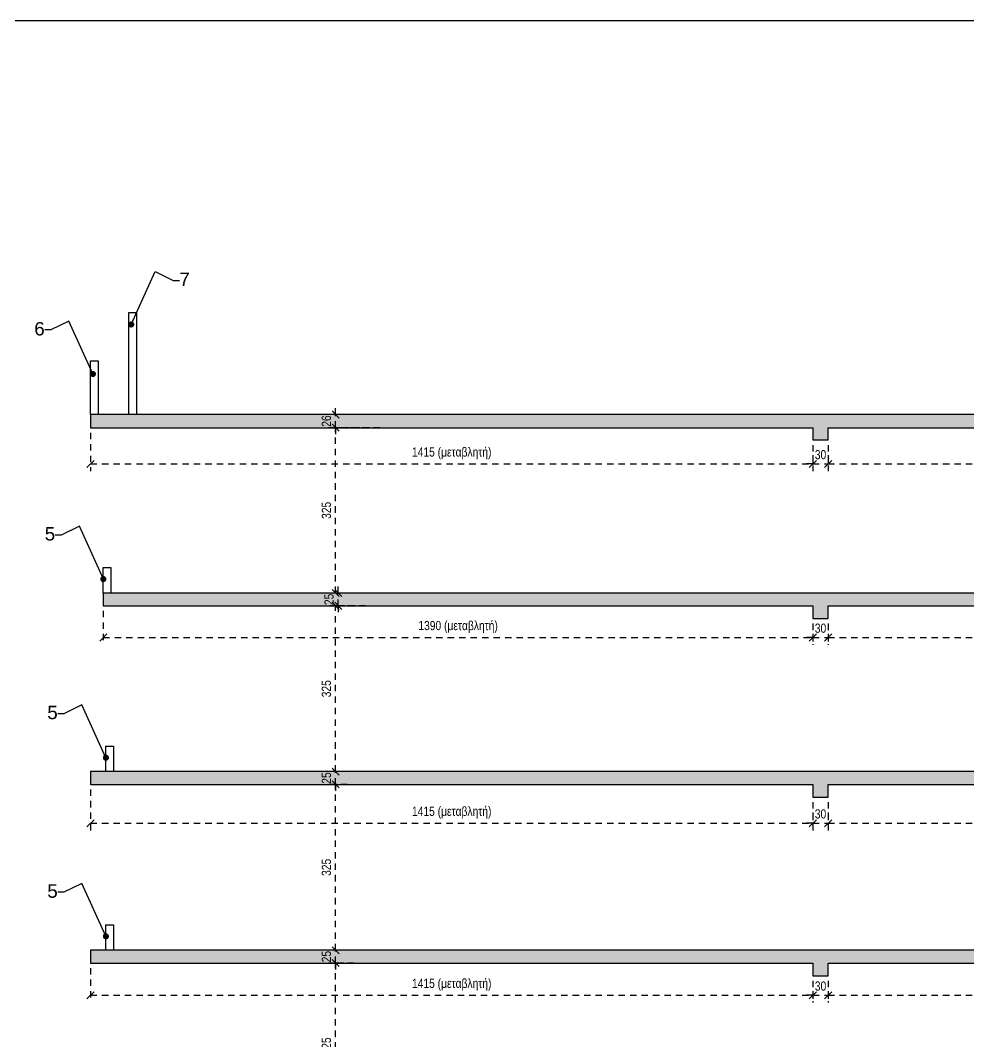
# Model space of a CAD drawing. Header units: millimetres. Extents: x -2171 to 1563, y -1758 to -1505.
# Drawn here: x 1002.03 to 1020.61, y -1609.11 to -1589.1 of the extents above; entities that cross this region are included whole.
import ezdxf

# ---------------------------------------------------------------- set-up
doc = ezdxf.new("R2010")
doc.units = ezdxf.units.MM
doc.header["$PDMODE"] = 32
for name, pattern in [('DASHDOT', [25.4, 12.7, -6.35, 0, -6.35]), ('DASHED2', [0.375, 0.25, -0.125]), ('HIDDEN', [0.375, 0.25, -0.125]), ('HIDDEN2', [0.1875, 0.125, -0.0625])]:
    doc.linetypes.add(name, pattern=pattern)
doc.layers.get('Defpoints').update_dxf_attribs({"color": 6})
for name, color, linetype in [('-S-AKSONES', 50, 'DASHDOT'), ('-S_TEXT', 3, 'Continuous'), ('AM_5', 7, 'Continuous'), ('Sect_Fill', 7, 'Continuous'), ('Sect_Line_Bold', 7, 'Continuous'), ('STITHAIO', 94, 'Continuous')]:
    doc.layers.add(name, color=color, linetype=linetype)
doc.styles.add('1-100', font='arial.ttf', dxfattribs={"width": 0.8})
doc.styles.add('ag', font='arial.ttf', dxfattribs={"height": 0.25})
doc.dimstyles.new('CHRISTOFOROS', dxfattribs={"dimscale": 0.2, "dimtxt": 0.25, "dimasz": 0.6, "dimexe": 0, "dimexo": 0, "dimgap": 0, "dimtad": 0, "dimdec": 0, "dimlfac": 100, "dimzin": 0, "dimdsep": 46, "dimtxsty": 'ag', "dimblk": 'ARCHTICK', "dimcen": 0, "dimclrd": 256, "dimclre": 256, "dimclrt": 1, "dimaunit": 1, "dimadec": 0, "dimazin": 0, "dimtfac": 1, "dimtdec": 0, "dimtofl": 0, "dimtmove": 0, "dimatfit": 3, "dimfxl": 1, "dimtolj": 1, "dimtzin": 0, "dimlwd": -1, "dimlwe": -1, "dimarcsym": 0})
doc.dimstyles.new('Copy of 1-100', dxfattribs={"dimtxt": 0.18, "dimasz": 0.14, "dimexe": 0.14, "dimexo": 0.1, "dimgap": 0.09, "dimtad": 1, "dimdec": 0, "dimlfac": 100, "dimrnd": 5, "dimzin": 5, "dimdsep": 46, "dimtxsty": '1-100', "dimblk": 'OBLIQUE', "dimcen": 0.09, "dimclrd": 1, "dimclre": 1, "dimclrt": 2, "dimadec": 0, "dimazin": 0, "dimtfac": 1, "dimtdec": 0, "dimtix": 1, "dimtmove": 2, "dimatfit": 3, "dimfxl": 5, "dimfxlon": 1, "dimtolj": 1, "dimtzin": 5, "dimarcsym": 0})

# ---------------------------------------------------------------- blocks, each defined once
blk = doc.blocks.new('_Oblique')
at = {"color": 0, "linetype": 'ByBlock', "lineweight": -2}
blk.add_line((-0.5, -0.5), (0.5, 0.5), dxfattribs=at)
blk = doc.blocks.new('*D871')
at = {"layer": 'AM_5', "color": 1, "linetype": 'HIDDEN2', "lineweight": -2, "ltscale": 0.5, "transparency": 16777216}
blk.add_line((1008.563, -1607.569), (1008.067, -1607.569), dxfattribs=at)
at = {"layer": 'AM_5', "color": 1, "linetype": 'DASHED2', "lineweight": -2, "ltscale": 0.5, "transparency": 16777216}
blk.add_line((1008.207, -1610.819), (1008.207, -1607.569), dxfattribs=at)
at = {"layer": 'AM_5', "color": 1, "linetype": 'HIDDEN', "lineweight": -2, "ltscale": 0.5, "transparency": 16777216}
blk.add_line((1008.494, -1610.819), (1008.067, -1610.819), dxfattribs=at)
at = {"layer": 'Defpoints', "color": 0, "ltscale": 0.5, "transparency": 16777216}
for p in [(1008.207, -1607.569), (1008.663, -1607.569), (1008.594, -1610.819)]:
    blk.add_point(p, dxfattribs=at)
at = {"layer": 'AM_5', "color": 1, "lineweight": -2, "ltscale": 0.5, "transparency": 16777216, "xscale": 0.14, "yscale": 0.14, "zscale": 0.14}
for p, rotation in [((1008.207, -1607.569), 90), ((1008.207, -1610.819), 270)]:
    blk.add_blockref('_Oblique', p, dxfattribs=dict(at, rotation=rotation))
at = {"layer": 'AM_5', "color": 2, "ltscale": 0.5, "transparency": 16777216, "insert": (1008.025, -1609.194), "char_height": 0.18, "attachment_point": 5, "rotation": 90, "style": '1-100'}
blk.add_mtext('\\A1;325', dxfattribs=at)
blk = doc.blocks.new('*D872')
at = {"layer": 'AM_5', "color": 1, "linetype": 'DASHED2', "lineweight": -2, "ltscale": 0.5, "transparency": 16777216}
for p, q in [((1008.207, -1607.319), (1008.207, -1607.179)), ((1008.207, -1607.569), (1008.207, -1607.319)), ((1008.207, -1607.569), (1008.207, -1607.709))]:
    blk.add_line(p, q, dxfattribs=at)
at = {"layer": 'AM_5', "color": 1, "linetype": 'HIDDEN2', "lineweight": -2, "ltscale": 0.5, "transparency": 16777216}
blk.add_line((1008.581, -1607.319), (1008.067, -1607.319), dxfattribs=at)
at = {"layer": 'AM_5', "color": 1, "linetype": 'HIDDEN', "lineweight": -2, "ltscale": 0.5, "transparency": 16777216}
blk.add_line((1008.563, -1607.569), (1008.067, -1607.569), dxfattribs=at)
at = {"layer": 'Defpoints', "color": 0, "ltscale": 0.5, "transparency": 16777216}
for p in [(1008.207, -1607.319), (1008.681, -1607.319), (1008.663, -1607.569)]:
    blk.add_point(p, dxfattribs=at)
at = {"layer": 'AM_5', "color": 1, "lineweight": -2, "ltscale": 0.5, "transparency": 16777216, "xscale": 0.14, "yscale": 0.14, "zscale": 0.14}
for p, rotation in [((1008.207, -1607.319), 270), ((1008.207, -1607.569), 90)]:
    blk.add_blockref('_Oblique', p, dxfattribs=dict(at, rotation=rotation))
at = {"layer": 'AM_5', "color": 2, "ltscale": 0.5, "transparency": 16777216, "insert": (1008.026, -1607.444), "char_height": 0.18, "attachment_point": 5, "rotation": 90, "style": '1-100'}
blk.add_mtext('\\A1;25', dxfattribs=at)
blk = doc.blocks.new('*D873')
at = {"layer": 'AM_5', "color": 1, "linetype": 'HIDDEN2', "lineweight": -2, "ltscale": 0.5, "transparency": 16777216}
blk.add_line((1008.431, -1604.069), (1008.067, -1604.069), dxfattribs=at)
at = {"layer": 'AM_5', "color": 1, "linetype": 'DASHED2', "lineweight": -2, "ltscale": 0.5, "transparency": 16777216}
blk.add_line((1008.207, -1607.319), (1008.207, -1604.069), dxfattribs=at)
at = {"layer": 'AM_5', "color": 1, "linetype": 'HIDDEN', "lineweight": -2, "ltscale": 0.5, "transparency": 16777216}
blk.add_line((1008.581, -1607.319), (1008.067, -1607.319), dxfattribs=at)
at = {"layer": 'Defpoints', "color": 0, "ltscale": 0.5, "transparency": 16777216}
for p in [(1008.207, -1604.069), (1008.531, -1604.069), (1008.681, -1607.319)]:
    blk.add_point(p, dxfattribs=at)
at = {"layer": 'AM_5', "color": 1, "lineweight": -2, "ltscale": 0.5, "transparency": 16777216, "xscale": 0.14, "yscale": 0.14, "zscale": 0.14}
for p, rotation in [((1008.207, -1604.069), 90), ((1008.207, -1607.319), 270)]:
    blk.add_blockref('_Oblique', p, dxfattribs=dict(at, rotation=rotation))
at = {"layer": 'AM_5', "color": 2, "ltscale": 0.5, "transparency": 16777216, "insert": (1008.025, -1605.694), "char_height": 0.18, "attachment_point": 5, "rotation": 90, "style": '1-100'}
blk.add_mtext('\\A1;325', dxfattribs=at)
blk = doc.blocks.new('*D874')
at = {"layer": 'AM_5', "color": 1, "linetype": 'DASHED2', "lineweight": -2, "ltscale": 0.5, "transparency": 16777216}
for p, q in [((1008.207, -1603.819), (1008.207, -1603.679)), ((1008.207, -1604.069), (1008.207, -1603.819)), ((1008.207, -1604.069), (1008.207, -1604.209))]:
    blk.add_line(p, q, dxfattribs=at)
at = {"layer": 'AM_5', "color": 1, "linetype": 'HIDDEN2', "lineweight": -2, "ltscale": 0.5, "transparency": 16777216}
blk.add_line((1008.44, -1603.819), (1008.067, -1603.819), dxfattribs=at)
at = {"layer": 'AM_5', "color": 1, "linetype": 'HIDDEN', "lineweight": -2, "ltscale": 0.5, "transparency": 16777216}
blk.add_line((1008.431, -1604.069), (1008.067, -1604.069), dxfattribs=at)
at = {"layer": 'Defpoints', "color": 0, "ltscale": 0.5, "transparency": 16777216}
for p in [(1008.207, -1603.819), (1008.54, -1603.819), (1008.531, -1604.069)]:
    blk.add_point(p, dxfattribs=at)
at = {"layer": 'AM_5', "color": 1, "lineweight": -2, "ltscale": 0.5, "transparency": 16777216, "xscale": 0.14, "yscale": 0.14, "zscale": 0.14}
for p, rotation in [((1008.207, -1603.819), 270), ((1008.207, -1604.069), 90)]:
    blk.add_blockref('_Oblique', p, dxfattribs=dict(at, rotation=rotation))
at = {"layer": 'AM_5', "color": 2, "ltscale": 0.5, "transparency": 16777216, "insert": (1008.026, -1603.944), "char_height": 0.18, "attachment_point": 5, "rotation": 90, "style": '1-100'}
blk.add_mtext('\\A1;25', dxfattribs=at)
blk = doc.blocks.new('*D875')
at = {"layer": 'AM_5', "color": 1, "linetype": 'HIDDEN2', "lineweight": -2, "ltscale": 0.5, "transparency": 16777216}
blk.add_line((1008.79, -1600.569), (1008.067, -1600.569), dxfattribs=at)
at = {"layer": 'AM_5', "color": 1, "linetype": 'DASHED2', "lineweight": -2, "ltscale": 0.5, "transparency": 16777216}
blk.add_line((1008.207, -1603.819), (1008.207, -1600.569), dxfattribs=at)
at = {"layer": 'AM_5', "color": 1, "linetype": 'HIDDEN', "lineweight": -2, "ltscale": 0.5, "transparency": 16777216}
blk.add_line((1008.44, -1603.819), (1008.067, -1603.819), dxfattribs=at)
at = {"layer": 'Defpoints', "color": 0, "ltscale": 0.5, "transparency": 16777216}
for p in [(1008.207, -1600.569), (1008.89, -1600.569), (1008.54, -1603.819)]:
    blk.add_point(p, dxfattribs=at)
at = {"layer": 'AM_5', "color": 1, "lineweight": -2, "ltscale": 0.5, "transparency": 16777216, "xscale": 0.14, "yscale": 0.14, "zscale": 0.14}
for p, rotation in [((1008.207, -1600.569), 90), ((1008.207, -1603.819), 270)]:
    blk.add_blockref('_Oblique', p, dxfattribs=dict(at, rotation=rotation))
at = {"layer": 'AM_5', "color": 2, "ltscale": 0.5, "transparency": 16777216, "insert": (1008.025, -1602.194), "char_height": 0.18, "attachment_point": 5, "rotation": 90, "style": '1-100'}
blk.add_mtext('\\A1;325', dxfattribs=at)
blk = doc.blocks.new('*D876')
at = {"layer": 'AM_5', "color": 1, "linetype": 'DASHED2', "lineweight": -2, "ltscale": 0.5, "transparency": 16777216}
for p, q in [((1008.259, -1600.319), (1008.259, -1600.179)), ((1008.259, -1600.569), (1008.259, -1600.319)), ((1008.259, -1600.569), (1008.259, -1600.709))]:
    blk.add_line(p, q, dxfattribs=at)
at = {"layer": 'AM_5', "color": 1, "linetype": 'HIDDEN2', "lineweight": -2, "ltscale": 0.5, "transparency": 16777216}
blk.add_line((1008.724, -1600.319), (1008.119, -1600.319), dxfattribs=at)
at = {"layer": 'AM_5', "color": 1, "linetype": 'HIDDEN', "lineweight": -2, "ltscale": 0.5, "transparency": 16777216}
blk.add_line((1008.79, -1600.569), (1008.119, -1600.569), dxfattribs=at)
at = {"layer": 'Defpoints', "color": 0, "ltscale": 0.5, "transparency": 16777216}
for p in [(1008.259, -1600.319), (1008.824, -1600.319), (1008.89, -1600.569)]:
    blk.add_point(p, dxfattribs=at)
at = {"layer": 'AM_5', "color": 1, "lineweight": -2, "ltscale": 0.5, "transparency": 16777216, "xscale": 0.14, "yscale": 0.14, "zscale": 0.14}
for p, rotation in [((1008.259, -1600.319), 270), ((1008.259, -1600.569), 90)]:
    blk.add_blockref('_Oblique', p, dxfattribs=dict(at, rotation=rotation))
at = {"layer": 'AM_5', "color": 2, "ltscale": 0.5, "transparency": 16777216, "insert": (1008.078, -1600.444), "char_height": 0.18, "attachment_point": 5, "rotation": 90, "style": '1-100'}
blk.add_mtext('\\A1;25', dxfattribs=at)
blk = doc.blocks.new('*D877')
at = {"layer": 'AM_5', "color": 1, "linetype": 'HIDDEN2', "lineweight": -2, "ltscale": 0.5, "transparency": 16777216}
blk.add_line((1009.073, -1597.079), (1008.067, -1597.079), dxfattribs=at)
at = {"layer": 'AM_5', "color": 1, "linetype": 'DASHED2', "lineweight": -2, "ltscale": 0.5, "transparency": 16777216}
blk.add_line((1008.207, -1600.319), (1008.207, -1597.079), dxfattribs=at)
at = {"layer": 'AM_5', "color": 1, "linetype": 'HIDDEN', "lineweight": -2, "ltscale": 0.5, "transparency": 16777216}
blk.add_line((1008.724, -1600.319), (1008.067, -1600.319), dxfattribs=at)
at = {"layer": 'Defpoints', "color": 0, "ltscale": 0.5, "transparency": 16777216}
for p in [(1008.207, -1597.079), (1009.173, -1597.079), (1008.824, -1600.319)]:
    blk.add_point(p, dxfattribs=at)
at = {"layer": 'AM_5', "color": 1, "lineweight": -2, "ltscale": 0.5, "transparency": 16777216, "xscale": 0.14, "yscale": 0.14, "zscale": 0.14}
for p, rotation in [((1008.207, -1597.079), 90), ((1008.207, -1600.319), 270)]:
    blk.add_blockref('_Oblique', p, dxfattribs=dict(at, rotation=rotation))
at = {"layer": 'AM_5', "color": 2, "ltscale": 0.5, "transparency": 16777216, "insert": (1008.025, -1598.699), "char_height": 0.18, "attachment_point": 5, "rotation": 90, "style": '1-100'}
blk.add_mtext('\\A1;325', dxfattribs=at)
blk = doc.blocks.new('*D878')
at = {"layer": 'AM_5', "color": 1, "linetype": 'DASHED2', "lineweight": -2, "ltscale": 0.5, "transparency": 16777216}
for p, q in [((1008.207, -1596.819), (1008.207, -1596.679)), ((1008.207, -1597.079), (1008.207, -1596.819)), ((1008.207, -1597.079), (1008.207, -1597.219))]:
    blk.add_line(p, q, dxfattribs=at)
at = {"layer": 'AM_5', "color": 1, "linetype": 'HIDDEN2', "lineweight": -2, "ltscale": 0.5, "transparency": 16777216}
blk.add_line((1009.073, -1596.819), (1008.067, -1596.819), dxfattribs=at)
at = {"layer": 'AM_5', "color": 1, "linetype": 'HIDDEN', "lineweight": -2, "ltscale": 0.5, "transparency": 16777216}
blk.add_line((1009.073, -1597.079), (1008.067, -1597.079), dxfattribs=at)
at = {"layer": 'Defpoints', "color": 0, "ltscale": 0.5, "transparency": 16777216}
for p in [(1008.207, -1596.819), (1009.173, -1596.819), (1009.173, -1597.079)]:
    blk.add_point(p, dxfattribs=at)
at = {"layer": 'AM_5', "color": 1, "lineweight": -2, "ltscale": 0.5, "transparency": 16777216, "xscale": 0.14, "yscale": 0.14, "zscale": 0.14}
for p, rotation in [((1008.207, -1596.819), 270), ((1008.207, -1597.079), 90)]:
    blk.add_blockref('_Oblique', p, dxfattribs=dict(at, rotation=rotation))
at = {"layer": 'AM_5', "color": 2, "ltscale": 0.5, "transparency": 16777216, "insert": (1008.026, -1596.949), "char_height": 0.18, "attachment_point": 5, "rotation": 90, "style": '1-100'}
blk.add_mtext('\\A1;26', dxfattribs=at)
blk = doc.blocks.new('*D900')
at = {"layer": 'AM_5', "color": 1, "linetype": 'HIDDEN', "lineweight": -2, "ltscale": 0.5, "transparency": 16777216}
blk.add_line((1003.402, -1607.669), (1003.402, -1608.342), dxfattribs=at)
at = {"layer": 'AM_5', "color": 1, "linetype": 'HIDDEN2', "lineweight": -2, "ltscale": 0.5, "transparency": 16777216}
blk.add_line((1017.561, -1607.919), (1017.561, -1608.342), dxfattribs=at)
at = {"layer": 'AM_5', "color": 1, "linetype": 'DASHED2', "lineweight": -2, "ltscale": 0.5, "transparency": 16777216}
blk.add_line((1003.402, -1608.202), (1017.561, -1608.202), dxfattribs=at)
at = {"layer": 'Defpoints', "color": 0, "ltscale": 0.5, "transparency": 16777216}
for p in [(1003.402, -1607.569), (1017.561, -1607.819), (1017.561, -1608.202)]:
    blk.add_point(p, dxfattribs=at)
at = {"layer": 'AM_5', "color": 1, "lineweight": -2, "ltscale": 0.5, "transparency": 16777216, "xscale": 0.14, "yscale": 0.14, "zscale": 0.14, "rotation": 180}
blk.add_blockref('_Oblique', (1003.402, -1608.202), dxfattribs=at)
at = {"layer": 'AM_5', "color": 1, "lineweight": -2, "ltscale": 0.5, "transparency": 16777216, "xscale": 0.14, "yscale": 0.14, "zscale": 0.14}
blk.add_blockref('_Oblique', (1017.561, -1608.202), dxfattribs=at)
at = {"layer": 'AM_5', "color": 2, "ltscale": 0.5, "transparency": 16777216, "insert": (1010.482, -1607.994), "char_height": 0.18, "attachment_point": 5, "style": '1-100'}
blk.add_mtext('\\A1;1415 (μεταβλητή)', dxfattribs=at)
blk = doc.blocks.new('*D901')
at = {"layer": 'AM_5', "color": 1, "linetype": 'HIDDEN', "lineweight": -2, "ltscale": 0.5, "transparency": 16777216}
blk.add_line((1017.561, -1607.919), (1017.561, -1608.342), dxfattribs=at)
at = {"layer": 'AM_5', "color": 1, "linetype": 'HIDDEN2', "lineweight": -2, "ltscale": 0.5, "transparency": 16777216}
blk.add_line((1017.861, -1607.919), (1017.861, -1608.342), dxfattribs=at)
at = {"layer": 'AM_5', "color": 1, "linetype": 'DASHED2', "lineweight": -2, "ltscale": 0.5, "transparency": 16777216}
for p, q in [((1017.561, -1608.202), (1017.421, -1608.202)), ((1017.561, -1608.202), (1017.861, -1608.202)), ((1017.861, -1608.202), (1018.001, -1608.202))]:
    blk.add_line(p, q, dxfattribs=at)
at = {"layer": 'Defpoints', "color": 0, "ltscale": 0.5, "transparency": 16777216}
for p in [(1017.561, -1607.819), (1017.861, -1607.819), (1017.861, -1608.202)]:
    blk.add_point(p, dxfattribs=at)
at = {"layer": 'AM_5', "color": 1, "lineweight": -2, "ltscale": 0.5, "transparency": 16777216, "xscale": 0.14, "yscale": 0.14, "zscale": 0.14}
blk.add_blockref('_Oblique', (1017.561, -1608.202), dxfattribs=at)
at = {"layer": 'AM_5', "color": 1, "lineweight": -2, "ltscale": 0.5, "transparency": 16777216, "xscale": 0.14, "yscale": 0.14, "zscale": 0.14, "rotation": 180}
blk.add_blockref('_Oblique', (1017.861, -1608.202), dxfattribs=at)
at = {"layer": 'AM_5', "color": 2, "ltscale": 0.5, "transparency": 16777216, "insert": (1017.711, -1608.021), "char_height": 0.18, "attachment_point": 5, "style": '1-100'}
blk.add_mtext('\\A1;30', dxfattribs=at)
blk = doc.blocks.new('*D902')
at = {"layer": 'AM_5', "color": 1, "linetype": 'HIDDEN2', "lineweight": -2, "ltscale": 0.5, "transparency": 16777216}
blk.add_line((1041.033, -1607.669), (1041.033, -1608.342), dxfattribs=at)
at = {"layer": 'AM_5', "color": 1, "linetype": 'HIDDEN', "lineweight": -2, "ltscale": 0.5, "transparency": 16777216}
blk.add_line((1017.861, -1607.919), (1017.861, -1608.342), dxfattribs=at)
at = {"layer": 'AM_5', "color": 1, "linetype": 'DASHED2', "lineweight": -2, "ltscale": 0.5, "transparency": 16777216}
blk.add_line((1017.861, -1608.202), (1041.033, -1608.202), dxfattribs=at)
at = {"layer": 'Defpoints', "color": 0, "ltscale": 0.5, "transparency": 16777216}
for p in [(1041.033, -1607.569), (1017.861, -1607.819), (1041.033, -1608.202)]:
    blk.add_point(p, dxfattribs=at)
at = {"layer": 'AM_5', "color": 1, "lineweight": -2, "ltscale": 0.5, "transparency": 16777216, "xscale": 0.14, "yscale": 0.14, "zscale": 0.14, "rotation": 180}
blk.add_blockref('_Oblique', (1017.861, -1608.202), dxfattribs=at)
at = {"layer": 'AM_5', "color": 1, "lineweight": -2, "ltscale": 0.5, "transparency": 16777216, "xscale": 0.14, "yscale": 0.14, "zscale": 0.14}
blk.add_blockref('_Oblique', (1041.033, -1608.202), dxfattribs=at)
at = {"layer": 'AM_5', "color": 2, "ltscale": 0.5, "transparency": 16777216, "insert": (1029.447, -1607.994), "char_height": 0.18, "width": 2.56687, "attachment_point": 5, "style": '1-100'}
blk.add_mtext('\\A1; 2315 (μεταβλητή) ', dxfattribs=at)
blk = doc.blocks.new('*D903')
at = {"layer": 'AM_5', "color": 1, "linetype": 'HIDDEN', "lineweight": -2, "ltscale": 0.5, "transparency": 16777216}
blk.add_line((1003.402, -1604.169), (1003.402, -1604.97), dxfattribs=at)
at = {"layer": 'AM_5', "color": 1, "linetype": 'HIDDEN2', "lineweight": -2, "ltscale": 0.5, "transparency": 16777216}
blk.add_line((1017.561, -1604.419), (1017.561, -1604.97), dxfattribs=at)
at = {"layer": 'AM_5', "color": 1, "linetype": 'DASHED2', "lineweight": -2, "ltscale": 0.5, "transparency": 16777216}
blk.add_line((1003.402, -1604.83), (1017.561, -1604.83), dxfattribs=at)
at = {"layer": 'Defpoints', "color": 0, "ltscale": 0.5, "transparency": 16777216}
for p in [(1003.402, -1604.069), (1017.561, -1604.319), (1017.561, -1604.83)]:
    blk.add_point(p, dxfattribs=at)
at = {"layer": 'AM_5', "color": 1, "lineweight": -2, "ltscale": 0.5, "transparency": 16777216, "xscale": 0.14, "yscale": 0.14, "zscale": 0.14, "rotation": 180}
blk.add_blockref('_Oblique', (1003.402, -1604.83), dxfattribs=at)
at = {"layer": 'AM_5', "color": 1, "lineweight": -2, "ltscale": 0.5, "transparency": 16777216, "xscale": 0.14, "yscale": 0.14, "zscale": 0.14}
blk.add_blockref('_Oblique', (1017.561, -1604.83), dxfattribs=at)
at = {"layer": 'AM_5', "color": 2, "ltscale": 0.5, "transparency": 16777216, "insert": (1010.482, -1604.622), "char_height": 0.18, "attachment_point": 5, "style": '1-100'}
blk.add_mtext('\\A1;1415 (μεταβλητή)', dxfattribs=at)
blk = doc.blocks.new('*D904')
at = {"layer": 'AM_5', "color": 1, "linetype": 'HIDDEN', "lineweight": -2, "ltscale": 0.5, "transparency": 16777216}
blk.add_line((1017.561, -1604.419), (1017.561, -1604.97), dxfattribs=at)
at = {"layer": 'AM_5', "color": 1, "linetype": 'HIDDEN2', "lineweight": -2, "ltscale": 0.5, "transparency": 16777216}
blk.add_line((1017.861, -1604.419), (1017.861, -1604.97), dxfattribs=at)
at = {"layer": 'AM_5', "color": 1, "linetype": 'DASHED2', "lineweight": -2, "ltscale": 0.5, "transparency": 16777216}
for p, q in [((1017.561, -1604.83), (1017.421, -1604.83)), ((1017.561, -1604.83), (1017.861, -1604.83)), ((1017.861, -1604.83), (1018.001, -1604.83))]:
    blk.add_line(p, q, dxfattribs=at)
at = {"layer": 'Defpoints', "color": 0, "ltscale": 0.5, "transparency": 16777216}
for p in [(1017.561, -1604.319), (1017.861, -1604.319), (1017.861, -1604.83)]:
    blk.add_point(p, dxfattribs=at)
at = {"layer": 'AM_5', "color": 1, "lineweight": -2, "ltscale": 0.5, "transparency": 16777216, "xscale": 0.14, "yscale": 0.14, "zscale": 0.14}
blk.add_blockref('_Oblique', (1017.561, -1604.83), dxfattribs=at)
at = {"layer": 'AM_5', "color": 1, "lineweight": -2, "ltscale": 0.5, "transparency": 16777216, "xscale": 0.14, "yscale": 0.14, "zscale": 0.14, "rotation": 180}
blk.add_blockref('_Oblique', (1017.861, -1604.83), dxfattribs=at)
at = {"layer": 'AM_5', "color": 2, "ltscale": 0.5, "transparency": 16777216, "insert": (1017.711, -1604.648), "char_height": 0.18, "attachment_point": 5, "style": '1-100'}
blk.add_mtext('\\A1;30', dxfattribs=at)
blk = doc.blocks.new('*D905')
at = {"layer": 'AM_5', "color": 1, "linetype": 'HIDDEN2', "lineweight": -2, "ltscale": 0.5, "transparency": 16777216}
blk.add_line((1041.033, -1604.169), (1041.033, -1604.97), dxfattribs=at)
at = {"layer": 'AM_5', "color": 1, "linetype": 'HIDDEN', "lineweight": -2, "ltscale": 0.5, "transparency": 16777216}
blk.add_line((1017.861, -1604.419), (1017.861, -1604.97), dxfattribs=at)
at = {"layer": 'AM_5', "color": 1, "linetype": 'DASHED2', "lineweight": -2, "ltscale": 0.5, "transparency": 16777216}
blk.add_line((1017.861, -1604.83), (1041.033, -1604.83), dxfattribs=at)
at = {"layer": 'Defpoints', "color": 0, "ltscale": 0.5, "transparency": 16777216}
for p in [(1041.033, -1604.069), (1017.861, -1604.319), (1041.033, -1604.83)]:
    blk.add_point(p, dxfattribs=at)
at = {"layer": 'AM_5', "color": 1, "lineweight": -2, "ltscale": 0.5, "transparency": 16777216, "xscale": 0.14, "yscale": 0.14, "zscale": 0.14, "rotation": 180}
blk.add_blockref('_Oblique', (1017.861, -1604.83), dxfattribs=at)
at = {"layer": 'AM_5', "color": 1, "lineweight": -2, "ltscale": 0.5, "transparency": 16777216, "xscale": 0.14, "yscale": 0.14, "zscale": 0.14}
blk.add_blockref('_Oblique', (1041.033, -1604.83), dxfattribs=at)
at = {"layer": 'AM_5', "color": 2, "ltscale": 0.5, "transparency": 16777216, "insert": (1029.447, -1604.622), "char_height": 0.18, "width": 2.42386, "attachment_point": 5, "style": '1-100'}
blk.add_mtext('\\A1;2315 (μεταβλητή)', dxfattribs=at)
blk = doc.blocks.new('*D906')
at = {"layer": 'AM_5', "color": 1, "linetype": 'HIDDEN', "lineweight": -2, "ltscale": 0.5, "transparency": 16777216}
blk.add_line((1003.652, -1600.669), (1003.652, -1601.331), dxfattribs=at)
at = {"layer": 'AM_5', "color": 1, "linetype": 'HIDDEN2', "lineweight": -2, "ltscale": 0.5, "transparency": 16777216}
blk.add_line((1017.561, -1600.919), (1017.561, -1601.331), dxfattribs=at)
at = {"layer": 'AM_5', "color": 1, "linetype": 'DASHED2', "lineweight": -2, "ltscale": 0.5, "transparency": 16777216}
blk.add_line((1003.652, -1601.191), (1017.561, -1601.191), dxfattribs=at)
at = {"layer": 'Defpoints', "color": 0, "ltscale": 0.5, "transparency": 16777216}
for p in [(1003.652, -1600.569), (1017.561, -1600.819), (1017.561, -1601.191)]:
    blk.add_point(p, dxfattribs=at)
at = {"layer": 'AM_5', "color": 1, "lineweight": -2, "ltscale": 0.5, "transparency": 16777216, "xscale": 0.14, "yscale": 0.14, "zscale": 0.14, "rotation": 180}
blk.add_blockref('_Oblique', (1003.652, -1601.191), dxfattribs=at)
at = {"layer": 'AM_5', "color": 1, "lineweight": -2, "ltscale": 0.5, "transparency": 16777216, "xscale": 0.14, "yscale": 0.14, "zscale": 0.14}
blk.add_blockref('_Oblique', (1017.561, -1601.191), dxfattribs=at)
at = {"layer": 'AM_5', "color": 2, "ltscale": 0.5, "transparency": 16777216, "insert": (1010.607, -1600.983), "char_height": 0.18, "attachment_point": 5, "style": '1-100'}
blk.add_mtext('\\A1;1390 (μεταβλητή)', dxfattribs=at)
blk = doc.blocks.new('*D907')
at = {"layer": 'AM_5', "color": 1, "linetype": 'HIDDEN', "lineweight": -2, "ltscale": 0.5, "transparency": 16777216}
blk.add_line((1017.561, -1600.919), (1017.561, -1601.331), dxfattribs=at)
at = {"layer": 'AM_5', "color": 1, "linetype": 'HIDDEN2', "lineweight": -2, "ltscale": 0.5, "transparency": 16777216}
blk.add_line((1017.861, -1600.919), (1017.861, -1601.331), dxfattribs=at)
at = {"layer": 'AM_5', "color": 1, "linetype": 'DASHED2', "lineweight": -2, "ltscale": 0.5, "transparency": 16777216}
for p, q in [((1017.561, -1601.191), (1017.421, -1601.191)), ((1017.561, -1601.191), (1017.861, -1601.191)), ((1017.861, -1601.191), (1018.001, -1601.191))]:
    blk.add_line(p, q, dxfattribs=at)
at = {"layer": 'Defpoints', "color": 0, "ltscale": 0.5, "transparency": 16777216}
for p in [(1017.561, -1600.819), (1017.861, -1600.819), (1017.861, -1601.191)]:
    blk.add_point(p, dxfattribs=at)
at = {"layer": 'AM_5', "color": 1, "lineweight": -2, "ltscale": 0.5, "transparency": 16777216, "xscale": 0.14, "yscale": 0.14, "zscale": 0.14}
blk.add_blockref('_Oblique', (1017.561, -1601.191), dxfattribs=at)
at = {"layer": 'AM_5', "color": 1, "lineweight": -2, "ltscale": 0.5, "transparency": 16777216, "xscale": 0.14, "yscale": 0.14, "zscale": 0.14, "rotation": 180}
blk.add_blockref('_Oblique', (1017.861, -1601.191), dxfattribs=at)
at = {"layer": 'AM_5', "color": 2, "ltscale": 0.5, "transparency": 16777216, "insert": (1017.711, -1601.009), "char_height": 0.18, "attachment_point": 5, "style": '1-100'}
blk.add_mtext('\\A1;30', dxfattribs=at)
blk = doc.blocks.new('*D908')
at = {"layer": 'AM_5', "color": 1, "linetype": 'HIDDEN2', "lineweight": -2, "ltscale": 0.5, "transparency": 16777216}
blk.add_line((1040.583, -1600.669), (1040.583, -1601.331), dxfattribs=at)
at = {"layer": 'AM_5', "color": 1, "linetype": 'HIDDEN', "lineweight": -2, "ltscale": 0.5, "transparency": 16777216}
blk.add_line((1017.861, -1600.919), (1017.861, -1601.331), dxfattribs=at)
at = {"layer": 'AM_5', "color": 1, "linetype": 'DASHED2', "lineweight": -2, "ltscale": 0.5, "transparency": 16777216}
blk.add_line((1017.861, -1601.191), (1040.583, -1601.191), dxfattribs=at)
at = {"layer": 'Defpoints', "color": 0, "ltscale": 0.5, "transparency": 16777216}
for p in [(1040.583, -1600.569), (1017.861, -1600.819), (1040.583, -1601.191)]:
    blk.add_point(p, dxfattribs=at)
at = {"layer": 'AM_5', "color": 1, "lineweight": -2, "ltscale": 0.5, "transparency": 16777216, "xscale": 0.14, "yscale": 0.14, "zscale": 0.14, "rotation": 180}
blk.add_blockref('_Oblique', (1017.861, -1601.191), dxfattribs=at)
at = {"layer": 'AM_5', "color": 1, "lineweight": -2, "ltscale": 0.5, "transparency": 16777216, "xscale": 0.14, "yscale": 0.14, "zscale": 0.14}
blk.add_blockref('_Oblique', (1040.583, -1601.191), dxfattribs=at)
at = {"layer": 'AM_5', "color": 2, "ltscale": 0.5, "transparency": 16777216, "insert": (1029.222, -1600.983), "char_height": 0.18, "width": 2.24213, "attachment_point": 5, "style": '1-100'}
blk.add_mtext('\\A1;2270 (μεταβλητή)', dxfattribs=at)
blk = doc.blocks.new('*D909')
at = {"layer": 'AM_5', "color": 1, "linetype": 'HIDDEN', "lineweight": -2, "ltscale": 0.5, "transparency": 16777216}
blk.add_line((1003.402, -1597.179), (1003.402, -1597.93), dxfattribs=at)
at = {"layer": 'AM_5', "color": 1, "linetype": 'HIDDEN2', "lineweight": -2, "ltscale": 0.5, "transparency": 16777216}
blk.add_line((1017.561, -1597.419), (1017.561, -1597.93), dxfattribs=at)
at = {"layer": 'AM_5', "color": 1, "linetype": 'DASHED2', "lineweight": -2, "ltscale": 0.5, "transparency": 16777216}
blk.add_line((1003.402, -1597.79), (1017.561, -1597.79), dxfattribs=at)
at = {"layer": 'Defpoints', "color": 0, "ltscale": 0.5, "transparency": 16777216}
for p in [(1003.402, -1597.079), (1017.561, -1597.319), (1017.561, -1597.79)]:
    blk.add_point(p, dxfattribs=at)
at = {"layer": 'AM_5', "color": 1, "lineweight": -2, "ltscale": 0.5, "transparency": 16777216, "xscale": 0.14, "yscale": 0.14, "zscale": 0.14, "rotation": 180}
blk.add_blockref('_Oblique', (1003.402, -1597.79), dxfattribs=at)
at = {"layer": 'AM_5', "color": 1, "lineweight": -2, "ltscale": 0.5, "transparency": 16777216, "xscale": 0.14, "yscale": 0.14, "zscale": 0.14}
blk.add_blockref('_Oblique', (1017.561, -1597.79), dxfattribs=at)
at = {"layer": 'AM_5', "color": 2, "ltscale": 0.5, "transparency": 16777216, "insert": (1010.482, -1597.582), "char_height": 0.18, "attachment_point": 5, "style": '1-100'}
blk.add_mtext('\\A1;1415 (μεταβλητή)', dxfattribs=at)
blk = doc.blocks.new('*D910')
at = {"layer": 'AM_5', "color": 1, "linetype": 'HIDDEN', "lineweight": -2, "ltscale": 0.5, "transparency": 16777216}
blk.add_line((1017.561, -1597.419), (1017.561, -1597.93), dxfattribs=at)
at = {"layer": 'AM_5', "color": 1, "linetype": 'HIDDEN2', "lineweight": -2, "ltscale": 0.5, "transparency": 16777216}
blk.add_line((1017.861, -1597.419), (1017.861, -1597.93), dxfattribs=at)
at = {"layer": 'AM_5', "color": 1, "linetype": 'DASHED2', "lineweight": -2, "ltscale": 0.5, "transparency": 16777216}
for p, q in [((1017.561, -1597.79), (1017.421, -1597.79)), ((1017.561, -1597.79), (1017.861, -1597.79)), ((1017.861, -1597.79), (1018.001, -1597.79))]:
    blk.add_line(p, q, dxfattribs=at)
at = {"layer": 'Defpoints', "color": 0, "ltscale": 0.5, "transparency": 16777216}
for p in [(1017.561, -1597.319), (1017.861, -1597.319), (1017.861, -1597.79)]:
    blk.add_point(p, dxfattribs=at)
at = {"layer": 'AM_5', "color": 1, "lineweight": -2, "ltscale": 0.5, "transparency": 16777216, "xscale": 0.14, "yscale": 0.14, "zscale": 0.14}
blk.add_blockref('_Oblique', (1017.561, -1597.79), dxfattribs=at)
at = {"layer": 'AM_5', "color": 1, "lineweight": -2, "ltscale": 0.5, "transparency": 16777216, "xscale": 0.14, "yscale": 0.14, "zscale": 0.14, "rotation": 180}
blk.add_blockref('_Oblique', (1017.861, -1597.79), dxfattribs=at)
at = {"layer": 'AM_5', "color": 2, "ltscale": 0.5, "transparency": 16777216, "insert": (1017.711, -1597.608), "char_height": 0.18, "attachment_point": 5, "style": '1-100'}
blk.add_mtext('\\A1;30', dxfattribs=at)
blk = doc.blocks.new('*D911')
at = {"layer": 'AM_5', "color": 1, "linetype": 'HIDDEN2', "lineweight": -2, "ltscale": 0.5, "transparency": 16777216}
blk.add_line((1041.033, -1597.179), (1041.033, -1597.93), dxfattribs=at)
at = {"layer": 'AM_5', "color": 1, "linetype": 'HIDDEN', "lineweight": -2, "ltscale": 0.5, "transparency": 16777216}
blk.add_line((1017.861, -1597.419), (1017.861, -1597.93), dxfattribs=at)
at = {"layer": 'AM_5', "color": 1, "linetype": 'DASHED2', "lineweight": -2, "ltscale": 0.5, "transparency": 16777216}
blk.add_line((1017.861, -1597.79), (1041.033, -1597.79), dxfattribs=at)
at = {"layer": 'Defpoints', "color": 0, "ltscale": 0.5, "transparency": 16777216}
for p in [(1041.033, -1597.079), (1017.861, -1597.319), (1041.033, -1597.79)]:
    blk.add_point(p, dxfattribs=at)
at = {"layer": 'AM_5', "color": 1, "lineweight": -2, "ltscale": 0.5, "transparency": 16777216, "xscale": 0.14, "yscale": 0.14, "zscale": 0.14, "rotation": 180}
blk.add_blockref('_Oblique', (1017.861, -1597.79), dxfattribs=at)
at = {"layer": 'AM_5', "color": 1, "lineweight": -2, "ltscale": 0.5, "transparency": 16777216, "xscale": 0.14, "yscale": 0.14, "zscale": 0.14}
blk.add_blockref('_Oblique', (1041.033, -1597.79), dxfattribs=at)
at = {"layer": 'AM_5', "color": 2, "ltscale": 0.5, "transparency": 16777216, "insert": (1029.447, -1597.582), "char_height": 0.18, "width": 2.46222, "attachment_point": 5, "style": '1-100'}
blk.add_mtext('\\A1;2315 (μεταβλητή)', dxfattribs=at)
blk = doc.blocks.new('_ArchTick')
at = {"color": 0, "linetype": 'ByBlock', "const_width": 0.15}
blk.add_lwpolyline([(-0.5, -0.5), (0.5, 0.5)], dxfattribs=at)

msp = doc.modelspace()

# ---------------------------------------------------------------- hatches: boundary and pattern name
at = {"layer": 'Sect_Fill'}
for points in [[(1017.8608, -1597.0786), (1041.0326, -1597.0786), (1041.0326, -1596.8186), (1017.7108, -1596.8186), (1017.5608, -1596.8186), (1003.4023, -1596.8186), (1003.4023, -1597.0786), (1017.5608, -1597.0786), (1017.5608, -1597.3186), (1017.8608, -1597.3186)], [(1017.8608, -1600.5686), (1040.5826, -1600.5686), (1040.5826, -1600.3186), (1017.7108, -1600.3186), (1017.5608, -1600.3186), (1003.6523, -1600.3186), (1003.6523, -1600.5686), (1017.5608, -1600.5686), (1017.5608, -1600.8186), (1017.8608, -1600.8186)], [(1017.8608, -1604.0686), (1041.0326, -1604.0686), (1041.0326, -1603.8186), (1017.7108, -1603.8186), (1017.5608, -1603.8186), (1003.4023, -1603.8186), (1003.4023, -1604.0686), (1017.5608, -1604.0686), (1017.5608, -1604.3186), (1017.8608, -1604.3186)], [(1017.8608, -1607.5686), (1041.0326, -1607.5686), (1041.0326, -1607.3186), (1017.7108, -1607.3186), (1003.4023, -1607.3186), (1003.4023, -1607.5686), (1017.5608, -1607.5686), (1017.5608, -1607.8186), (1017.8608, -1607.8186)]]:
    msp.add_hatch(color=253, dxfattribs=at).paths.add_polyline_path(points)

# ---------------------------------------------------------------- linework, layer by layer
at = {"layer": '-S_TEXT', "ltscale": 5}
msp.add_lwpolyline([(991.5614, -1589.0982), (1049.7089, -1589.0982), (1049.7089, -1629.1429), (991.5614, -1629.1429)], close=True, dxfattribs=at)
at = {"layer": 'Sect_Line_Bold', "color": 94}
for points in [[(1017.8608, -1597.0786), (1041.0326, -1597.0786), (1041.0326, -1596.8186), (1017.7108, -1596.8186), (1017.5608, -1596.8186), (1003.4023, -1596.8186), (1003.4023, -1597.0786), (1017.5608, -1597.0786), (1017.5608, -1597.3186), (1017.8608, -1597.3186)], [(1017.8608, -1600.5686), (1040.5826, -1600.5686), (1040.5826, -1600.3186), (1017.7108, -1600.3186), (1017.5608, -1600.3186), (1003.6523, -1600.3186), (1003.6523, -1600.5686), (1017.5608, -1600.5686), (1017.5608, -1600.8186), (1017.8608, -1600.8186)], [(1017.8608, -1604.0686), (1041.0326, -1604.0686), (1041.0326, -1603.8186), (1017.7108, -1603.8186), (1017.5608, -1603.8186), (1003.4023, -1603.8186), (1003.4023, -1604.0686), (1017.5608, -1604.0686), (1017.5608, -1604.3186), (1017.8608, -1604.3186)], [(1017.8608, -1607.5686), (1041.0326, -1607.5686), (1041.0326, -1607.3186), (1017.7108, -1607.3186), (1003.4023, -1607.3186), (1003.4023, -1607.5686), (1017.5608, -1607.5686), (1017.5608, -1607.8186), (1017.8608, -1607.8186)]]:
    msp.add_lwpolyline(points, close=True, dxfattribs=at)
at = {"layer": 'STITHAIO', "ltscale": 0.5}
for points in [[(1004.1523, -1594.8186), (1004.3023, -1594.8186), (1004.3023, -1596.8186), (1004.1523, -1596.8186)], [(1003.4023, -1595.7686), (1003.5523, -1595.7686), (1003.5523, -1596.8186), (1003.4023, -1596.8186)], [(1003.6523, -1599.8186), (1003.8023, -1599.8186), (1003.8023, -1600.3186), (1003.6523, -1600.3186)], [(1003.7023, -1603.3186), (1003.8523, -1603.3186), (1003.8523, -1603.8186), (1003.7023, -1603.8186)], [(1003.7023, -1606.8186), (1003.8523, -1606.8186), (1003.8523, -1607.3186), (1003.7023, -1607.3186)]]:
    msp.add_lwpolyline(points, close=True, dxfattribs=at)

# ---------------------------------------------------------------- texts
at = {"layer": '-S-AKSONES', "color": 3, "linetype": 'Continuous', "char_height": 0.2625, "width": 0.416093, "style": 'ag'}
for s, insert, attachment_point in [('7', (1005.1442, -1594.0382), 1), ('6', (1002.5038, -1595.0085), 3), ('5', (1002.7089, -1599.0271), 3), ('5', (1002.7589, -1602.5271), 3), ('5', (1002.7589, -1606.0271), 3)]:
    msp.add_mtext(s, dxfattribs=dict(at, insert=insert, attachment_point=attachment_point))

# ---------------------------------------------------------------- dimensions: what is measured, and where the dimension line sits
at = {"layer": 'AM_5', "ltscale": 0.5}
dim = msp.add_linear_dim(base=(1008.2074, -1596.8186), p1=(1009.1734, -1597.0786), p2=(1009.1734, -1596.8186), angle=90, dimstyle='Copy of 1-100', override={"dimrnd": 0.1}, dxfattribs=at)
dim.commit()
dim.dimension.update_dxf_attribs({"geometry": '*D878', "text_midpoint": (1008.0255, -1596.9486)})
for base, p1, p2, picture, middle in [((1008.2074, -1597.0786), (1008.8236, -1600.3186), (1009.1734, -1597.0786), '*D877', (1008.0255, -1598.6986)), ((1008.2595, -1600.3186), (1008.89, -1600.5686), (1008.8236, -1600.3186), '*D876', (1008.0776, -1600.4436)), ((1008.2074, -1600.5686), (1008.5403, -1603.8186), (1008.89, -1600.5686), '*D875', (1008.0255, -1602.1936)), ((1008.2074, -1603.8186), (1008.5311, -1604.0686), (1008.5403, -1603.8186), '*D874', (1008.0255, -1603.9436)), ((1008.2074, -1604.0686), (1008.6806, -1607.3186), (1008.5311, -1604.0686), '*D873', (1008.0255, -1605.6936)), ((1008.2074, -1607.3186), (1008.6633, -1607.5686), (1008.6806, -1607.3186), '*D872', (1008.0255, -1607.4436)), ((1008.2074, -1607.5686), (1008.5939, -1610.8186), (1008.6633, -1607.5686), '*D871', (1008.0255, -1609.1936))]:
    dim = msp.add_linear_dim(base=base, p1=p1, p2=p2, angle=90, dimstyle='Copy of 1-100', dxfattribs=at)
    dim.commit()
    dim.dimension.update_dxf_attribs({"geometry": picture, "text_midpoint": middle})
at = {"layer": 'AM_5', "color": 1, "ltscale": 0.5}
for base, p1, p2, text, picture, middle in [((1017.5608, -1597.7901), (1003.4023, -1597.0786), (1017.5608, -1597.3186), '<> (μεταβλητή)', '*D909', (1010.4815, -1597.5821)), ((1041.0326, -1597.7901), (1017.8608, -1597.3186), (1041.0326, -1597.0786), '<> (μεταβλητή)', '*D911', (1029.4467, -1597.5821)), ((1017.5608, -1601.1909), (1003.6523, -1600.5686), (1017.5608, -1600.8186), '<> (μεταβλητή)', '*D906', (1010.6065, -1600.9829)), ((1040.5826, -1601.1909), (1017.8608, -1600.8186), (1040.5826, -1600.5686), '<> (μεταβλητή)', '*D908', (1029.2217, -1600.9829)), ((1017.5608, -1604.8296), (1003.4023, -1604.0686), (1017.5608, -1604.3186), '<> (μεταβλητή)', '*D903', (1010.4815, -1604.6216)), ((1041.0326, -1604.8296), (1017.8608, -1604.3186), (1041.0326, -1604.0686), '<> (μεταβλητή)', '*D905', (1029.4467, -1604.6216)), ((1017.5608, -1608.2025), (1003.4023, -1607.5686), (1017.5608, -1607.8186), '<> (μεταβλητή)', '*D900', (1010.4815, -1607.9945)), ((1041.0326, -1608.2025), (1017.8608, -1607.8186), (1041.0326, -1607.5686), ' <> (μεταβλητή) ', '*D902', (1029.4467, -1607.9945))]:
    dim = msp.add_linear_dim(base=base, p1=p1, p2=p2, text=text, dimstyle='Copy of 1-100', dxfattribs=at)
    dim.commit()
    dim.dimension.update_dxf_attribs({"geometry": picture, "text_midpoint": middle})
for base, p1, p2, picture, middle in [((1017.8608, -1597.7901), (1017.5608, -1597.3186), (1017.8608, -1597.3186), '*D910', (1017.7108, -1597.6081)), ((1017.8608, -1601.1909), (1017.5608, -1600.8186), (1017.8608, -1600.8186), '*D907', (1017.7108, -1601.009)), ((1017.8608, -1604.8296), (1017.5608, -1604.3186), (1017.8608, -1604.3186), '*D904', (1017.7108, -1604.6476)), ((1017.8608, -1608.2025), (1017.5608, -1607.8186), (1017.8608, -1607.8186), '*D901', (1017.7108, -1608.0205))]:
    dim = msp.add_linear_dim(base=base, p1=p1, p2=p2, dimstyle='Copy of 1-100', dxfattribs=at)
    dim.commit()
    dim.dimension.update_dxf_attribs({"geometry": picture, "text_midpoint": middle})

# ---------------------------------------------------------------- leaders
at = {"layer": '-S-AKSONES', "color": 1, "linetype": 'Continuous', "annotation_type": 0, "has_hookline": 1}
for points, hookline_direction, text_width in [([(1004.1994, -1595.0562), (1004.6694, -1594.0198), (1005.0242, -1594.1939), (1005.1442, -1594.1939)], 0, 0.1699), ([(1003.4486, -1596.0265), (1002.9786, -1594.9901), (1002.6238, -1595.1641), (1002.5038, -1595.1641)], 1, 0.1733), ([(1003.6536, -1600.0452), (1003.1837, -1599.0088), (1002.8289, -1599.1828), (1002.7089, -1599.1828)], 1, 0.174), ([(1003.7036, -1603.5452), (1003.2337, -1602.5088), (1002.8789, -1602.6828), (1002.7589, -1602.6828)], 1, 0.174), ([(1003.7036, -1607.0452), (1003.2337, -1606.0088), (1002.8789, -1606.1828), (1002.7589, -1606.1828)], 1, 0.174)]:
    msp.add_leader(points, dimstyle='CHRISTOFOROS', override={"dimgap": 0, "dimtad": 0, "dimclrd": 1, "dimldrblk": 'Dot', "dimfxl": 0.1, "dimfxlon": 1, "dimarcsym": 1}, dxfattribs=dict(at, hookline_direction=hookline_direction, text_width=text_width))

doc.saveas('drawing.dxf')
